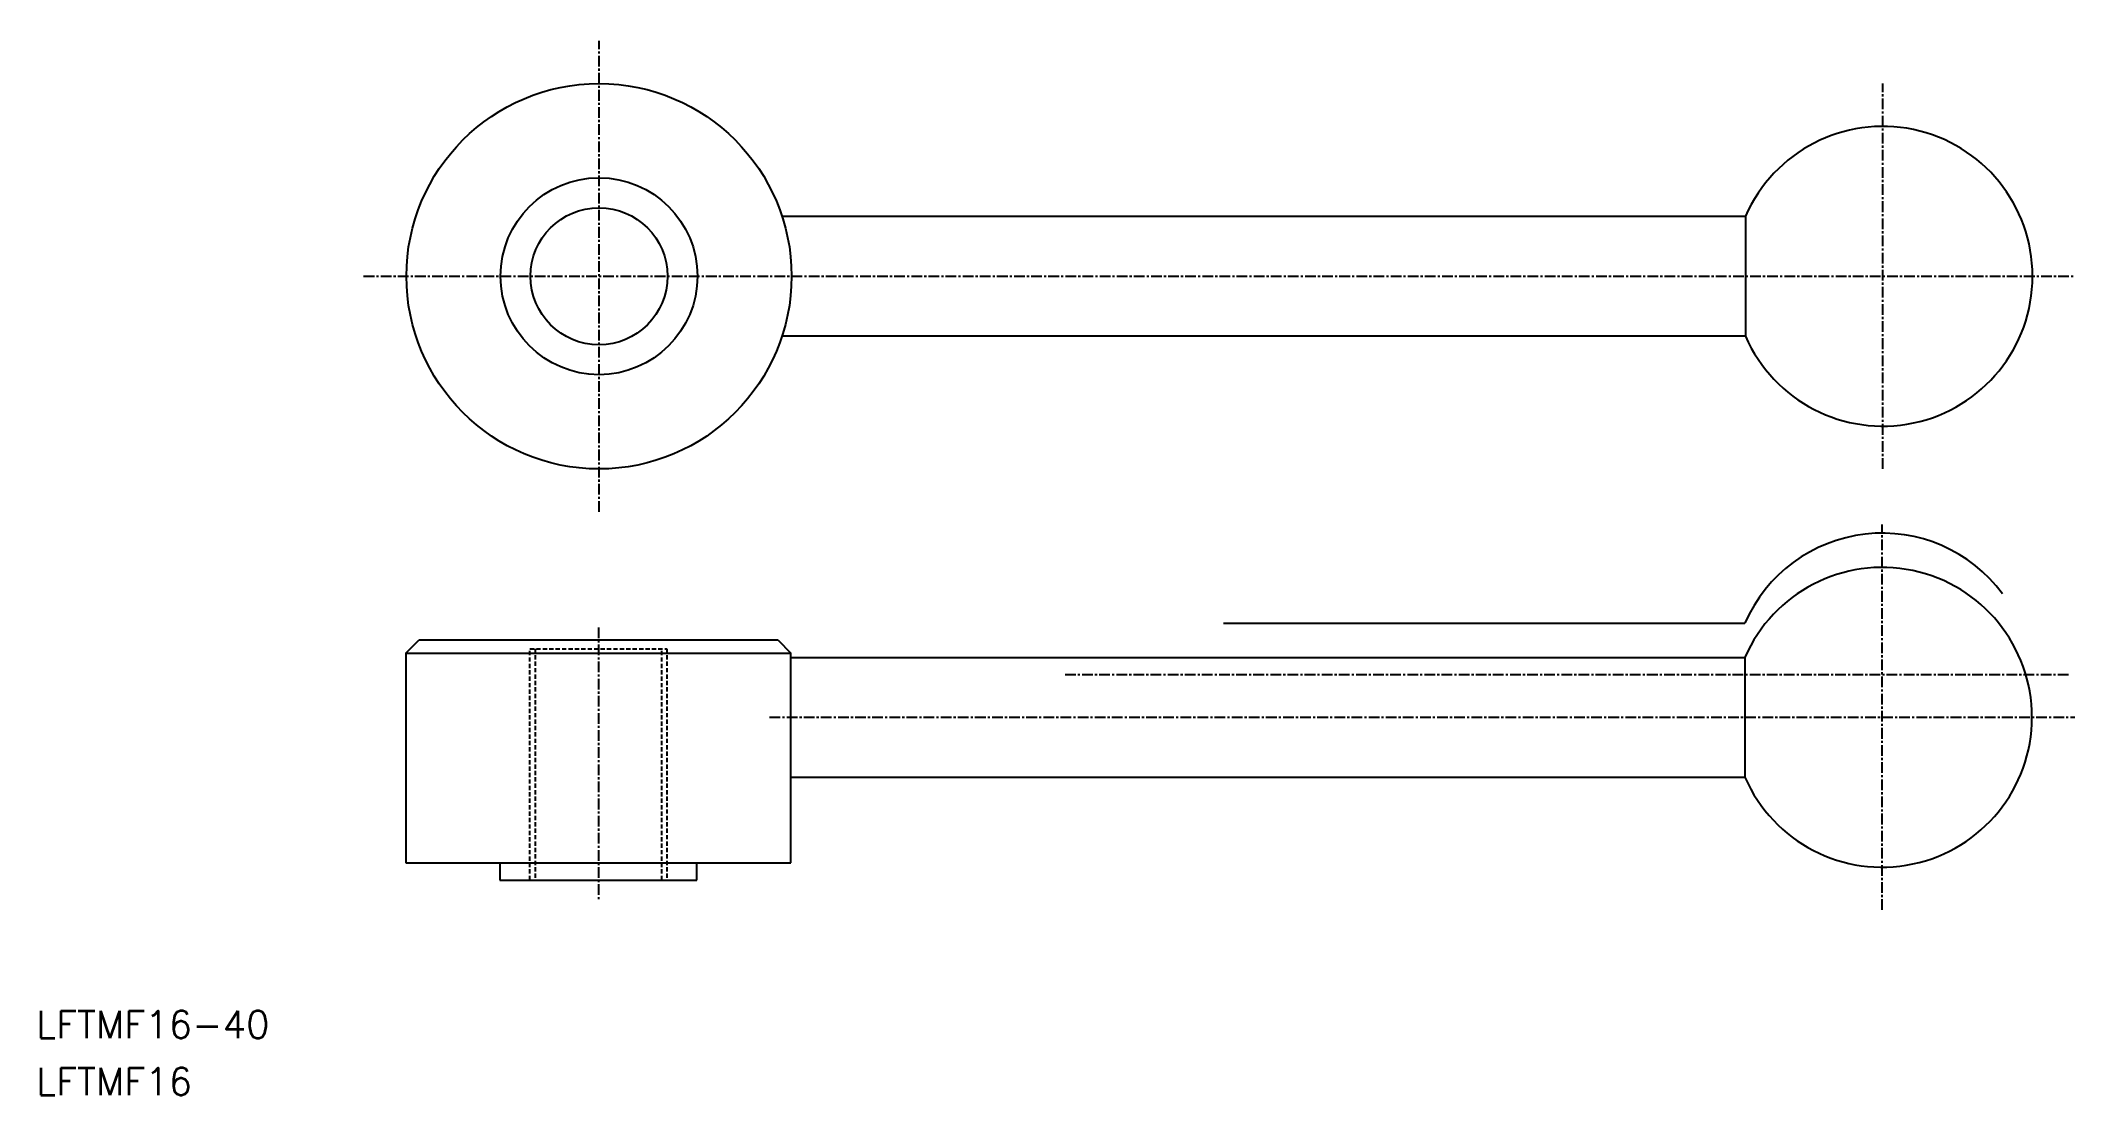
# Model space of a CAD drawing. Extents: x -215 to 23, y -41 to 83.
import ezdxf

# ---------------------------------------------------------------- set-up
doc = ezdxf.new("R2010")
doc.units = 0
doc.linetypes.add('CENTER', pattern=[2, 1.25, -0.25, 0.25, -0.25])
doc.linetypes.add('DASHED', pattern=[0.75, 0.5, -0.25])
doc.layers.get('0').update_dxf_attribs({"linetype": 'CONTINUOUS'})
doc.layers.add('CENTER', color=1, linetype='CENTER')
doc.styles.get("Standard").update_dxf_attribs({"font": 'txt.shx', "bigfont": 'bigfont.shx'})

msp = doc.modelspace()

# ---------------------------------------------------------------- linework, layer by layer
at = {"color": 7, "linetype": 'CONTINUOUS'}
for p, q in [((-128.55, 62), (-15.97, 62)), ((-15.97, 62), (-15.97, 48)), ((-15.97, 48), (-128.55, 48)), ((-172.5, 11), (-171, 12.5)), ((-129, 12.5), (-171, 12.5)), ((-129, 12.5), (-127.5, 11)), ((-172.5, 11), (-172.5, -13.5)), ((-172.5, 11), (-127.5, 11)), ((-127.5, -13.5), (-127.5, 11)), ((-127.5, 10.5), (-16.04, 10.5)), ((-16.04, 10.5), (-16.04, -3.5)), ((-127.5, -3.5), (-16.04, -3.5)), ((-172.5, -13.5), (-127.5, -13.5)), ((-161.5, -13.5), (-161.5, -15.5)), ((-138.5, -15.5), (-138.5, -13.5)), ((-161.5, -15.5), (-138.5, -15.5))]:
    msp.add_line(p, q, dxfattribs=at)
at = {"color": 3, "linetype": 'CONTINUOUS'}
msp.add_line((-76.98, 14.5), (-16.04, 14.5), dxfattribs=at)
at = {"color": 3, "linetype": 'DASHED'}
for p, q in [((-158, -15.5), (-158, 11.5)), ((-158, 11.5), (-142, 11.5)), ((-157.4, 11.5), (-157.4, -15.5)), ((-142.6, -15.5), (-142.6, 11.5)), ((-142, 11.5), (-142, -15.5))]:
    msp.add_line(p, q, dxfattribs=at)
at = {"color": 7, "linetype": 'CONTINUOUS'}
for radius in [22.5, 11.5, 8]:
    msp.add_circle((-149.93, 55), radius, dxfattribs=at)
for centre in [(0.07, 55), (0, 3.5)]:
    msp.add_arc(centre, 17.5, 203.5782, 156.4218, dxfattribs=at)
at = {"color": 3, "linetype": 'CONTINUOUS'}
msp.add_arc((0, 7.5), 17.5, 36.5882, 156.4218, dxfattribs=at)
at = {"layer": 'CENTER', "color": 1, "linetype": 'CENTER'}
for p, q in [((-149.93, 27.5), (-149.93, 82.5)), ((0.07, 32.5), (0.07, 77.5)), ((-177.43, 55), (22.57, 55)), ((0, -19), (0, 26)), ((-150, 14), (-150, -18)), ((-95.48, 8.5), (21.94, 8.5)), ((-130, 3.5), (22.5, 3.5))]:
    msp.add_line(p, q, dxfattribs=at)

# ---------------------------------------------------------------- texts
at = {"color": 7, "linetype": 'CONTINUOUS'}
for s, p in [('LFTMF16-40', (-215.71, -33.97)), ('LFTMF16', (-215.71, -40.64))]:
    msp.add_text(s, height=3.2, dxfattribs=at).set_placement(p)

doc.saveas('drawing.dxf')
